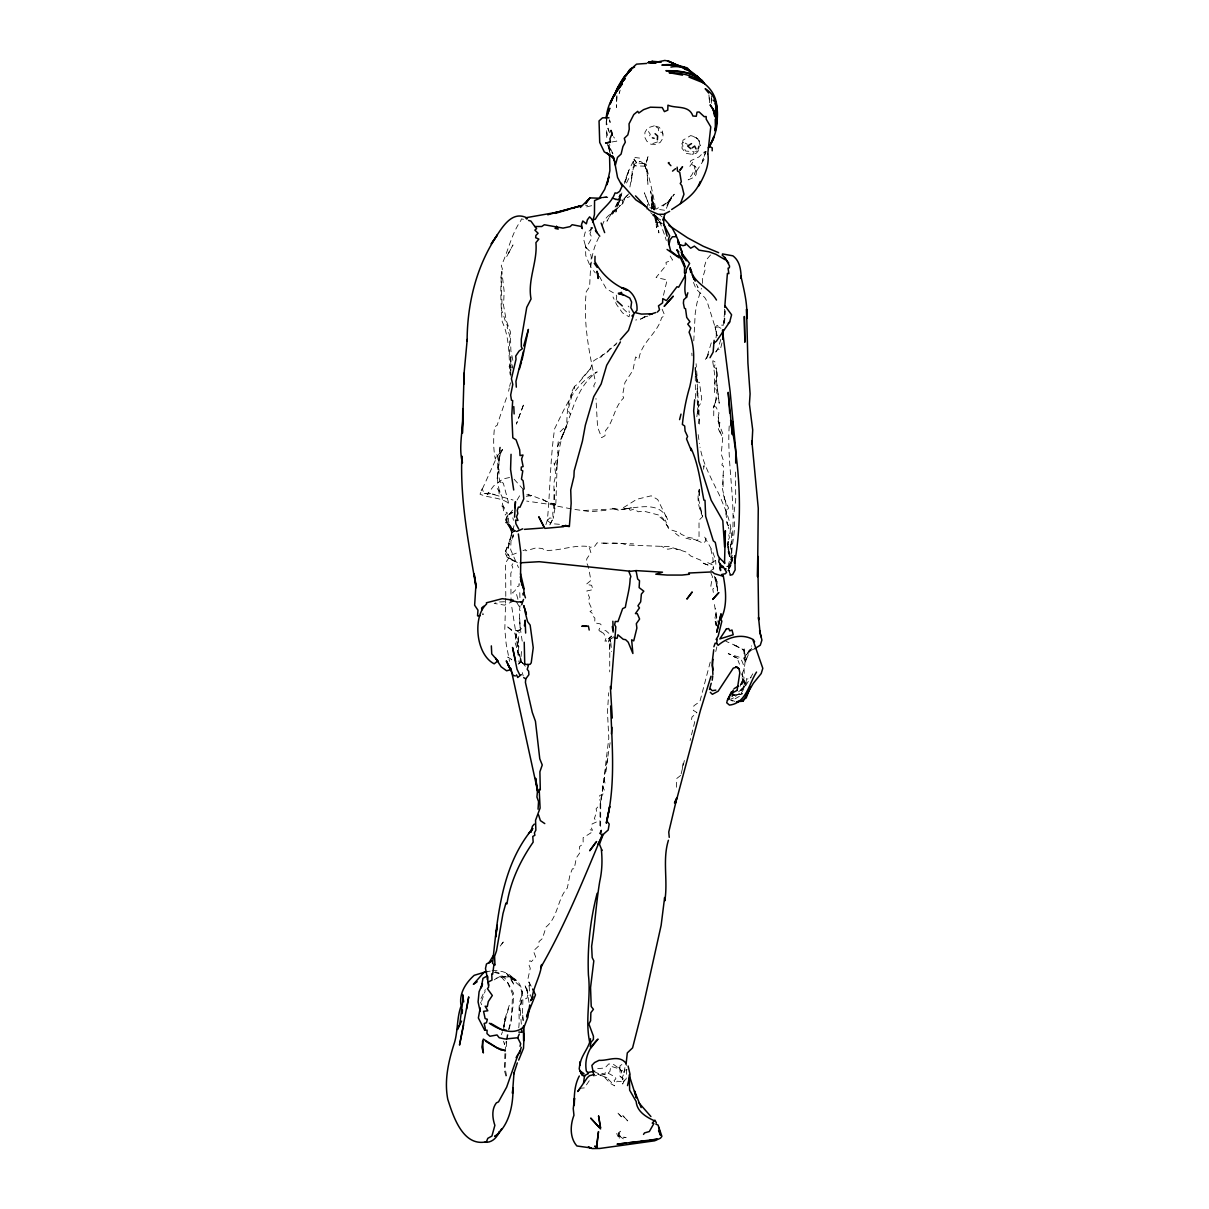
<?xml version="1.0" encoding="UTF-8"?>
<svg xmlns="http://www.w3.org/2000/svg" width="1209" height="1209" viewBox="0 0 1209 1209"><rect width="100%" height="100%" fill="white"/><g stroke="black" fill="none" stroke-linecap="round" stroke-linejoin="round"><path stroke-width="0.75" stroke-dasharray="5 3.75" d="M731.128 565.132L728.755 567.882L731.128 565.132L732.518 557.833L732.306 555.173L730.704 560.039L727.425 549.989L727.289 542.856L729.39 537.612L728.317 532.564L730.085 533.471L730.372 528.152L727.077 523.769L726.095 514.475L726.231 510.772L728.604 508.188L724.811 499.468L722.483 488.935L723.602 466.145L721.849 465.057L723.36 460.342L721.259 454.206L723.012 434.288L717.587 419.991L718.977 412.964L716 406.995L713.809 406.602L713.703 418.858M518.752 1027.771C520.202 1016.86 516.757 1004.18 522.59 994.433L522.62 991.259L521.774 991.32L519.568 985.683L509.412 976.766L503.428 976.781L496.355 978.323L494.3 979.864M699.24 489.872L698.651 499.513L702.641 516.666L699.014 520.202L699.044 539.199L696.701 540.272L692.651 538.942L694.087 538.443L687.966 537.31L681.181 534.272L679.987 532.776L669.121 529.27L663.136 518.616L659.812 515.336L643.581 511.09L638.246 511.77L634.09 509.11L630.191 510.319L628.559 508.188L620.338 509.578L611.24 508.082L618.298 510.153L631.4 507.84L623.904 509.049C639.289 507.312 660.537 501.146 667.761 519.93L657.696 499.513L651.228 495.811L636.811 499.272L620.338 509.578M695.417 398.486L695.205 364.241M714.368 392.562L714.655 374.216L712.403 359.39M497.231 478.159L500.209 445.32L497.277 480.321L497.231 478.159L498.924 488.995L500.798 493.438L497.247 488.512M549.823 524.902L553.208 518.404L552.74 513.069L554.024 508.339L553.934 482.723L555.868 475.016L554.07 463.017M590.914 230.707L590.974 227.383L592.198 227.67L589.947 233.942L591.564 236.662L591.292 238.898L586.274 247.724L590.158 251.668L591.322 257.457L590.415 266.66L595.266 272.856M611.799 636.176L608.505 638.518L609.412 638.684L608.868 636.916L610.258 641.601L609.804 639.788L609.714 671.872M606.389 119.887L606.298 124.648L608.852 131.192M726.095 514.475L726.005 503.654L723.42 494.693M505.725 598.213L504.803 629.224L506.148 643.747L509.548 661.368M505.785 596.385L505.574 562.865L510.47 555.399L518.933 552.15M699.618 424.057L696.822 376.996L695.281 369.833M653.873 214.734L659.661 221.549L664.723 235.362M724.1 322.924L724.644 309.096M582.073 378.054L590.793 368.277L577.766 383.933L574.456 386.442L574.335 389.691C566.734 398.774 567.399 414.037 566.598 425.402L557.621 446.68L558.09 454.962M652.437 208.099L651.349 203.036L653.918 209.958M554.024 508.339L554.583 489.177M735.571 472.024L735.707 500.239L733.5 516.198M505.8 1053.583L505.105 1068.182L506.798 1077.159M729.208 425.961C726.836 463.712 735.918 501.115 732.14 539.018C730.085 548.75 734.211 560.205 728.543 568.91M610.802 642.523L611.618 651.545M697.094 388.709L698.182 395.827M693.77 340.878L695.22 313.418L696.958 303.036L701.416 288.377M503.821 1027.061L505.06 1018.401L509.367 1004.966L503.715 1026.789L505.06 1018.401L503.715 1028.829M517.361 562.563L507.206 557.349L505.075 552.694L510.878 537.461L512.042 530.947L511.029 527.215L511.573 533.789C511.105 526.625 503.911 522.273 505.241 514.641L507.538 513.084L505.166 511.573L503.76 507.176L502.007 506.012L503.76 507.176M745.893 662.018L743.928 658.905L744.139 648.901C745.046 656.85 746.255 666.265 742.024 673.715M724.508 323.347L725.4 310.789M511.785 530.298L511.407 535.119M606.737 119.646L606.51 122.668L609.487 132.839M521.774 991.32L521.003 1004.014L519.25 1004.588M609.306 649.611L611.195 635.329L605.785 630.614L600.012 631.355L598.803 630.055L601.281 625.023L600.238 623.874L594.737 622.862L594.873 618.116L593.151 616.303L592.924 613.779L589.992 611.512L592.395 610.137L588.239 601.054L589.493 597.548L586.818 590.944L592.939 589.644L591.624 585.292L586.123 584.431L590.899 580.426L588.451 566.945L586.425 562.23L586.803 558.815L590.884 552.709L589.055 546.619C573.867 544.277 559.676 551.395 544.534 550.276L542.493 548.493L535.95 547.904L525.9 550.851L525.673 549.687L522.666 550.73M744.94 660.25L746.195 660.023L745.5 655.308L752.013 647.238L751.439 645.818M506.299 1046.586L506.707 1041.402M504.909 1053.689L504.41 1070.388L506.223 1077.385M505.06 1051.845L506.193 1041.176M559.419 524.298L551.274 523.648L547.345 520.535C550.201 489.887 550.201 459.329 554.599 428.817C565.207 407.524 574.547 383.253 597.201 371.873C574.759 387.666 571.781 416.712 560.749 439.804M651.5 209.187L651.893 204.472L652.059 208.885M610.122 742.719L600.193 803.335L599.845 827.908M699.588 491.126L699.225 495.509L699.316 489.161C696.46 498.335 698.757 508.082 702.641 516.666M607.749 758.134L605.815 772.445M517.059 500.088L519.583 495.841L521.336 495.554M525.341 666.265C517.089 657.862 517.8 642.735 519.19 632.292L516.968 630.766L511.739 629.934L506.359 625.914L514.656 633.048L516.606 639.168L518.268 657.651M607.205 115.429L606.298 124.648L606.283 121.051M684.37 760.537L681.135 773.911M697.623 413.554L697.019 391.112M723.178 325.493L724.901 309.761M732.14 561.52C729.904 546.075 737.142 530.811 733.576 515.427M723.103 486.592L723.118 475.288M646.951 209.248L647.525 204.276M604.334 777.886L600.722 803.909L600.631 828.044M557.621 446.68L558.392 440.469M703.578 469.258L704.031 465.631L703.472 469.062M519.734 618.902L520.127 627.607L519.296 612.857L520.051 605.573M696.837 416.742L698.107 407.206L700.812 403.111L701.719 398.683L699.407 382.316L697.548 382.074L696.097 363.713M521.427 651.5L520.762 661.232L517.724 664.814M626.504 182.967L629.224 177.632L631.99 175.335L632.307 169.184L634.725 163.82L636.251 162.762L644.291 163.774L646.815 160.993L648.356 155.266L645.289 166.177L635.738 165.875L633.123 163.895L634.136 159.089L636.508 163.396L634.09 159.543L637.128 162.943L633.304 168.232L629.859 187.259M716 337.764C717.693 330.299 710.801 324.163 722.574 325.161M506.526 523.059L507.795 516.031L510.682 512.631C506.208 518.54 509.518 525.235 512.042 530.947L508.128 548.236L505.513 554.221L512.102 560.326L514.581 561.172L511.785 565.253L512.782 567.323L510.803 573.474L511.029 598.803M682.299 768.516L683.055 763.302M631.189 181.939L632.398 174.141M616.197 299.998L616.741 296.462L615.849 294.225L606.268 288.739L598.667 275.093M497.292 475.394L497.821 472.024L498.712 472.251L497.64 469.984L497.851 457.546L496.642 454.191L495.327 459.133C493.136 448.358 493.378 437.431 494.587 426.898L497.201 425.266C500.36 414.823 504.198 404.667 507.644 394.512M698.318 414.355L698.923 410.712L697.517 403.368L698.47 400.511M506.465 1039.544L507.568 1033.015M508.128 548.236L510.349 538.02M698.288 423.649L699.119 419.039L698.711 420.173M590.083 369.289L593.604 360.841L605.936 353.028L616.273 344.051M547.345 520.535L549.672 517.966L553.208 518.404L550.11 523.981M744.291 652.512L744.17 649.989L732.76 644.382L741.918 648.87L744.094 651.077L745.364 654.93L744.124 658.633L746.195 660.023M720.821 339.381L717.934 348.902L714.972 353.315M628.771 193.863L622.59 200.15L622.726 203.596L611.165 213.933L606.963 221.202L616.409 204.835L621.048 193.591M508.596 391.232L509.291 387.983M715.758 651.545L716.846 646.875M620.126 193.833L615.849 212.119L621.894 192.926M509.352 1029.146L513.175 1005.404L513.493 993.088L506.072 979.411L498.44 972.656L495.282 971.855M710.227 662.124L699.905 701.522L693.89 705.769L693.286 710.348L696.928 712.554L691.986 717.043L691.488 719.869L694.752 721.864L690.097 740.513M481.575 1001.324L485.141 991.184M506.843 1039.68L508.097 1034.42M509.639 386.351L510.53 382.769M722 342.827L720.156 350.202L717.934 348.902L714.957 353.058M716.136 625.113L715.26 621.335L716.196 625.884L717.209 620.867M714.912 618.101L715.894 614.278L713.975 601.13M627.123 1069.693L624.585 1070.161L623.27 1073.335L620.066 1069.451L619.854 1076.04L622.378 1078.307L622.695 1084.095L624.721 1079.637L624.222 1078.791L623.27 1080.075L622.182 1077.703L623.3 1075.058L625.159 1074.363L624.237 1071.627L625.189 1065.885L625.899 1066.308M560.115 431.794L566.598 425.402C559.812 439.456 558.135 455.264 556.291 470.452L557.289 460.236L555.898 502.672L553.208 518.404M746.421 659.253L750.593 649.369L748.008 651.772L754.764 648.659M521.17 659.026L520.248 662.381L518.601 663.136M715.894 614.278L716.756 617.119L715.834 619.053L716.196 625.884M620.187 90.131L619.189 93.425L620.323 90.04M619.96 199.243L620.791 196.508L611.89 215.414L618.071 205.107L621.486 194.226M625.189 182.257L629.043 169.925L635.103 157.518L640.075 158.152L639.289 161.689L640.619 161.386L644.457 164.484L647.132 171.784L644.457 164.484M545.894 524.661L547.541 519.477M508.354 1029.826L511.422 1020.396L512.571 994.01L507.629 982.811L503.76 979.879L499.03 973.698L493.725 972.157M624.373 183.466L629.043 169.925L624.554 181.259M514.052 525.673L511.724 533.199L512.268 540.121L513.341 534.801L512.873 538.217L510.984 540.846L510.712 549.732L518.495 567.595M602.399 225.962C604.032 215.852 614.444 212.346 620.413 205.379L619.416 205.908M663.484 295.268L667.111 279.944L656.064 277.496L666.355 265.103L665.978 262.383L672.536 259.995L668.562 253.391M599.029 237.115C590.581 252.137 590.4 269.803 589.644 286.79L586.274 291.626C582.98 322.335 589.131 352.62 595.523 382.135L593.71 385.883L595.402 390.552M633.32 162.686L633.909 161.084M622.726 203.596L625.899 195.692M705.905 151.684L702.293 161.311L705.905 151.684L703.729 152.138L699.18 156.838L690.883 160.646L689.78 162.973L696.505 167.794L696.188 174.292L694.797 176.967L688.133 179.884L692.364 174.096L694.812 168.383L694.359 165.633L696.505 167.794L694.419 174.368L705.739 156.928M713.809 406.602L716.877 397.973L713.28 408.007L715.305 402.703L716.982 390.96L714.821 387.364L715.018 383.011L717.526 375.41L716.529 368.775L713.93 367.173L716.106 362.655L712.887 360.675M554.311 465.087L558.482 454.69L557.425 450.096M744.412 687.347L747.887 678.627M481.061 998.543L485.308 989.566M501.357 1034.647L502.536 1031.745M740.014 686.364L742.16 681.528M505.332 551.667L508.702 543.476M727.939 566.25L731.082 555.52L730.493 544.065L730.448 547.027C734.649 528.469 726.246 511.815 719.491 495.327C711.95 479.671 703.154 464.483 700.041 447.224M649.626 135.831L650.291 134.259L648.432 131.554M529.043 1002.488L526.837 989.597L527.759 986.257L530.01 985.365L527.88 979.154L530.267 968.288L529.119 965.402L529.799 960.611L531.416 961.639L535.678 956.969L533.955 952.48L534.846 952.208L534.756 949.669L538.594 946.043L539.048 941.524L542.448 938.486L546.09 926.955C558.286 916.996 557.198 899.088 567.323 888.041L569.923 875.165L572.356 868.848L574.245 868.757L576.361 857.801L579.64 853.116L579.519 846.572L582.254 844.623L583.146 842.22L583.116 837.746L591.08 832.759L589.72 829.676L592.531 830.296L591.518 828.286L592.062 823.964L596.445 821.984L596.823 820.443L594.314 818.78L596.702 811.526L596.082 808.836L600.359 804.181L600.631 801.386L598.803 798.197L599.921 795.25L602.596 794.963L604.273 789.9L602.263 786.167L605.029 783.236L603.956 778.339L608.807 738.094L607.447 711.784L608.731 692.727M666.355 208.356L671.539 196.704L666.597 206.044L674.274 194.196L667.519 202.734L671.494 198.246L663.016 206.014L666.068 203.278L656.291 208.976M728.679 566.643L732.986 557.183L730.009 567.066L730.735 564.558L728.815 567.444L729.843 567.006L724.901 566.069M728.77 566.447L732.609 558.059M561.989 436.645L566.809 426.339M740.573 684.4L743.459 678.309L742.825 680.531L742.084 677.69M611.694 198.08L615.683 199.787L620.187 195.284M728.12 570.739L730.614 565.721L728.468 567.399M711.255 342.872L706.373 359.149L709.018 352.907L704.409 361.31M609.804 637.173L608.248 642.206L606.767 642.992L606.601 640.785L604.953 641.193L606.117 637.974L603.578 633.304L600.012 631.355M519.553 663.545L520.762 661.232L517.936 651.651L518.057 646.573L511.256 603.684M710.514 254.978L706.54 259.603L704.348 266.66L705.678 268.081L702.308 278.75L702.625 284.387M752.799 673.821L739.334 696.384L734.83 698.938L733.984 697.457L739.636 693.225L743.369 687.997C743.278 677.644 747.026 665.978 739.334 657.228L728.226 653.646L738.699 658.86L733.682 656.275L737.535 659.192L739.485 664.164M589.251 1080.725L584.37 1087.919L580.078 1088.251M603.215 354.252L601.387 356.912L597.05 358.181M689.855 166.298L693.135 161.628M509.654 514.021L512.54 510.092M574.456 386.442L571.192 392.713L571.237 398.214L567.973 410.032L570.225 414.264M740.905 684.596C743.52 682.208 742.855 677.282 742.009 673.897L743.248 682.768L740.24 686.546M667.519 202.734L671.146 198.125M741.011 690.535L745.439 684.944L746.663 678.476L751.212 677.297M623.527 199.561L624.841 197.959M610.303 348.237L605.845 353.617L608.52 350.474M748.824 652.784L745.5 655.308L750.154 651.167L752.013 647.238M698.59 150.551L696.399 153.12L692.772 154.45L685.971 153.331L681.952 148.254L682.964 140.168L690.687 135.589L695.689 137.04L698.953 140.516L700.404 145.73M627.577 195.133L623.98 198.941L629.829 196.568M740.497 690.233L745.651 684.989L742.25 677.236M613.704 346.031L616.938 342.827M593.997 1071.612L600.707 1074.544L602.082 1073.411L604.953 1074.091L605.316 1071.884L609.729 1074.03L615.532 1077.204L615.849 1078.851L614.081 1080.529L615.698 1083.385L617.164 1081.224L623.209 1081.753L624.464 1080.574M623.209 1081.753L626.02 1079.169L626.519 1076.735L626.383 1065.356M683.629 142.466L681.785 143.614L685.699 151.049L694.147 151.76L692.772 154.45L693.921 152.394L697.125 150.883M592.773 227.791L588.723 231.403L585.262 232.007L583.524 238.883L586.259 248.631L585.488 245.729L585.776 255.613L590.415 266.66M738.654 691.805L742.145 688.752L745.076 682.949L742.19 674.078M514.898 530.63L511.724 533.199L512.918 530.963L515.2 531.053L512.918 530.963L509.745 524.948L507.614 524.661L511.845 529.285L505.377 522.273M710.711 570.844L713.763 568.457L711.889 566.643L712.66 565.026L704.711 561.142M680.697 775.422L676.783 778.46L676.36 790.928M611.331 638.715L614.096 636.599M705.92 151.427L703.729 153.029L706.328 152.017M704.696 537.128L712.433 550.941L715.637 560.341L708.202 565.117L703.381 563.303L701.93 560.749L690.641 555.959L686.712 552.196L669.182 546.649L626.761 545.017L621.91 543.415L601.387 543.098M621.864 1064.54L619.99 1065.824L619.945 1069.088L610.696 1066.217L609.956 1071.295L607.16 1074.045L595.13 1075.738M640.558 319.116L646.619 316.048L640.558 319.116L635.647 320.037M513.795 601.009L504.591 605.135L494.179 603.427L498.335 602.022L506.979 601.629M496.355 978.323L502.778 975.225L503.428 976.781L511.951 977.174C528.439 985.667 520.565 1006.145 523.18 1020.744M521.683 628.665L516.651 631.249L514.974 642.281L521.003 661.066L523.119 663.741M519.447 1007.777L519.825 1010.664L521.532 1000.478L527.048 998.166L527.88 993.39L529.058 995.4M731.097 699.014L733.531 697.925M652.86 143.523L658.225 141.665M586.637 206.905L591.428 205.726L585.624 205.303M622.59 200.15L615.683 199.787L612.404 197.46M643.43 317.226L647.812 316.169M509.563 477.51L502.884 478.976L493.574 486.033L487.242 494.602L488.224 493.151L495.01 494.587L484.356 493.514L481.152 490.37L482.059 488.935L484.356 493.514L488.768 493.166L513.069 500.042M601.81 197.49L606.767 196.417M612.011 141.952L616.817 141.121L613.477 136.738M597.714 1068.65L604.968 1067.94L608.701 1063.935L613.447 1064.328L619.945 1069.088L618.917 1067.351L620.67 1070.615L620.519 1072.987L622.136 1070.237L619.854 1076.04L623.164 1078.776L622.378 1078.307M602.868 197.792L609.17 196.916M516.5 630.75L519.492 630.297L516.968 630.766M526.293 496.279L531.748 495.524L557.077 505.468L526.701 501.085M487.635 971.492L490.189 971.129M732.458 695.069L742.538 693.724L735.661 695.613L732.458 695.069L740.724 694.283M602.233 197.732L608.898 197.43M605.951 510.319L590.612 511.724L572.25 509.065L556.941 506.072L556.155 504.727L548.07 502.853L541.919 498.788M654.311 125.812L647.692 127.882L644.986 132.265L644.654 137.025L646.785 141.166L650.88 144.234L655.882 144.415L660.28 142.345L663.227 137.69L662.396 130.738L659.011 127.187L654.311 125.812L658.724 128.532L658.316 132.265L661.701 132.144L663.152 134.093M614.943 508.853L582.617 510.546M518.238 661.142L521.079 661.006M492.093 970.706C500.088 970.071 510.213 972.58 514.293 980.046L509.609 975.769L517.512 981.587L507.629 975.799L511.951 977.174L514.566 980.831M727.833 570.316L729.284 570.346L730.009 573.746M612.6 543.022L633.576 543.869M606.495 543.325L597.14 542.856L594.405 546.649L592.214 546.317L590.733 547.405L589.055 546.619M482.331 614.52L483.373 614.58L482.784 613.084M729.284 570.346L728.317 570.285L729.45 572.582M615.683 199.787L621.275 200.074L613.462 198.2M664.572 210.26L653.676 208.719M519.961 584.038L518.873 583.902L519.084 585.851L516.847 586.924L515.019 590.672L512.465 592.788L516.606 594.541L517.92 599.196L516.137 601.462L519.296 606.631L520.097 610.696M512.132 367.204L509.049 366.78L510.833 364.196L510.757 357.169L511.739 357.093L509.291 353.829L509.866 336.419L507.115 327.246L507.871 326.581C504.576 321.473 504.304 315.609 501.584 310.426C502.823 299.696 500.39 289.268 501.705 278.508L500.798 277.919L502.355 268.715L501.267 265.799C508.248 250.988 511.498 233.821 520.898 220.506L521.381 218.905L524.026 219.449M531.748 495.524L526.172 494.632L530.827 495.977L525.628 492.516M513.795 530.328L516.651 531.476M685.926 538.171L691.729 539.682M680.712 549.929L672.068 548.463L667.746 549.234L661.172 546.196M507.614 524.661L509.745 524.948L512.843 528.907L510.833 527.925L511.845 529.285M737.006 646.18L725.899 641.284M720.957 328.304L718.161 326.793L715.29 327.715L707.038 301.358L704.877 297.701L696.006 288.83L692.848 280.745M662.124 223.635L656.245 221.761L653.827 213.419M703.381 563.303L708.202 565.117M649.853 207.6L652.528 208.643M731.43 700.041L734.74 701.371M728.12 698.711L732.503 701.099M652.633 215.474L660.265 219.902M514.581 561.172L509.699 557.938L507.629 553.782L510.394 557.772M685.276 143.115L687.362 144.324M511.724 659.449L507.72 657.091L511.785 659.812M697.865 138.808L693.029 136.3M696.701 540.272L703.26 543.325L705.391 541.315L705.784 538.262L707.824 541.541M660.477 220.038L653.631 214.22M724.161 499.03L724.811 499.468L724.206 496.869M675.423 533.426L679.08 536.161M520.248 661.338L522.318 662.91M659.117 214.507L662.033 216.819M659.978 517.135L664.149 520.505M512.344 528.273L514.868 530.524M650.638 212.618L654.341 215.973M514.127 479.232L523.724 489.917M659.661 221.549L661.988 223.967L654.87 216.26M628.151 306.058L628.982 306.965M622.937 308.507L629.587 314.657L629.012 316.788L622.514 312.859L616.666 304.698L613.008 296.961M655.49 208.265C653.253 193.682 649.384 179.552 646.105 165.165L644.639 163.139L644.881 166.162M504.153 507.72L502.43 504.319L502.158 497.065L498.803 490.159L499.302 495.524M656.85 218.27L659.646 221.957L656.2 216.003M666.053 523.845L668.169 527.2L665.252 520.036M506.722 519.296L506.48 517.104L509.578 512.722L512.873 512.284L506.526 517.709L506.239 520.747L510.47 528.001L506.813 521.109M607.598 144.672L609.835 151.367M607.885 144.732L612.767 153.921M531.159 986.227L528.998 981.995L529.512 992.982L531.975 998.846M696.429 284.327L698.061 287.606L696.626 284.387M612.872 153.664L610.046 147.74L609.668 144.188M710.862 573.066L712.433 576.602L710.816 586.214L713.854 588.073L712.811 589.131L713.325 592.455M662.109 309.172L664.723 315.322L661.55 317.786C657.605 333.442 640.997 342.298 638.896 359.285L635.571 356.927L632.927 370.362L624.947 382.543L622.514 395.403L623.708 397.867C613.9 407.252 614.006 421.125 605.497 430.616L604.999 435.739L601.674 437.613L597.563 427.079L595.961 398.486M608.762 145.715L611.165 151.639M480.547 1002.11L481.605 1004.724M509.835 371.722L510.954 374.503M526.943 990.503L524.63 984.504L528.273 993.541L526.837 989.597M655.248 216.275L656.88 221.005L655.928 216.094M727.289 542.856L728.71 547.042L729.677 558.362M503.488 1041.221L504.561 1044.5L504.047 1041.07M716.756 617.119L715.456 608.278M698.953 140.516L700.026 145.231M728.166 525.945L727.077 522.409L728.876 528.771M654.235 213.509L658.285 226.688L658.89 232.929L655.444 216.426M665.252 237.085L666.31 240.546M700.147 508.339L702.051 515.019M511.86 364.468L513.387 369.606M522.258 672.567L523.225 675.922M714.972 326.762L717.149 335.77L715.29 327.715M655.172 216.879L657.031 223.62L656.351 216.789M695.417 372.493L696.988 382.346L695.795 372.674M654.719 210.003L650.563 190.977L653.374 209.036M609.457 119.767L610.137 122.487L609.532 119.374M512.843 517.83L513.447 520.293M714.368 576.209L718.04 591.277L715.592 577.464M710.786 548.977L712.917 558.18L713.386 569.197M653.842 209.233L651.696 192.775L654.658 209.55M512.873 360.358L510.878 350.746L510.394 331.84L506.269 320.566L503.594 305.499L504.123 291.067L501.826 271.405C500.133 288.165 500.858 304.955 502.234 321.775C509.805 337.961 508.793 356.821 510.077 374.412M610.273 154.767L608.565 146.138L609.472 151.412M607.659 135.574L606.223 129.726L606.858 138.718M520.233 1010.482L521.593 1027.106M628.997 310.909L629.3 312.663M502.959 507.039L503.594 510.803M522.212 641.163L519.341 622.015M654.93 217.816L656.487 227.73L655.459 215.247M698.152 434.605L699.497 443.582M517.769 638.156L519.054 646.996M708.912 94.846L709.638 103.143L708.973 94.529M691.82 353.134L692.032 355.809M522.756 1015.228L523.165 1020.577M715.26 621.335L715.441 624.01M715.637 560.341L715.864 564.331M695.175 367.717L695.462 373.43M519.779 592.652L519.976 598.878M711.617 95.995L711.769 102.538M646.074 163.971L646.105 165.165M510.757 374.352L510.757 356.761L510.787 376.09M711.285 98.413L711.3 103.309M498.985 460.281L498.985 477.464L500.254 482.467L499.71 481.061L503.352 483.222L509.049 504.667L507.039 502.128C498.652 497.141 488.617 498.002 480.018 494.194L497.307 456.035L502.642 449.506L499.695 455.309L501.282 450.005L498.985 460.281M616.907 95.707L616.363 107.465L616.907 95.707M719.808 422.485L719.325 426.445L718.358 417.619L719.975 431.477L721.849 435.996L718.478 429.301L719.808 422.485M728.71 547.042L728.09 549.203L729.254 554.493L728.09 541.3L728.71 547.042M523.391 405.121L516.364 424.087L523.391 405.121M620.187 1131.261L618.676 1134.646L619.34 1138.938L618.66 1130.929L618.676 1134.646L623.436 1138.908L619.779 1136.384L626.126 1137.609L617.92 1136.43L616.711 1133.558L620.187 1131.261M509.004 252.152L506.631 256.761L512.994 244.943L509.004 252.152M503.201 942.113L499.861 946.496L503.201 942.113M606.888 1077.718L597.82 1074.136L604.576 1077.189L610.152 1083.279L614.656 1085.863L606.888 1077.718M507.553 974.363L506.284 973.321L509.563 976.479L514.369 985.244L507.553 974.363M621.456 1116.799L617.194 1112.325L621.456 1116.799M624.721 1117.6L622.816 1115.726L627.743 1120.909L624.721 1117.6M649.188 205.198L644.367 192.805L649.188 205.198M717.043 581.771L715.244 577.237L717.436 591.141L717.043 581.771M652.875 201.737L651.047 196.719L652.905 206.86L652.875 201.737M719.189 403.126L716.438 380.291L716.393 367.868L716.71 383.208L719.189 403.126M647.918 184.176L646.966 171.058L647.918 184.176"/><path stroke-width="1.5" d="M606.298 118.044C606.933 105.183 614.368 93.531 622.348 83.814L613.522 95.798L610.107 104.004L617.92 87.26L625.37 78.192L618.827 86.353L614.353 95.828C618.131 83.497 626.761 72.434 636.569 64.137L646.755 63.427M735.707 463.107L735.752 449.597L730.055 390.87L722.982 334.319M527.366 218.119C509.639 208.734 499.589 232.869 491.202 243.87L497.398 234.924C476.376 265.799 467.142 304.003 467.127 341.104L467.218 339.442L464.09 373.113L462.397 433.245L462.76 408.612C464.196 426.868 457.894 444.867 462.397 462.911L461.883 456.11C459.964 500.556 468.88 544.216 476.104 587.77L474.155 573.943L475.938 584.642L474.638 605.225L477.963 610.197L477.555 615.88L480.29 615.638M712.192 150.793L712.237 147.861L709.335 146.41M595.04 256.323L594.919 261.597C601.825 274.458 613.583 284.856 627.154 290.251L621.622 287.606C632.141 289.344 637.823 300.542 636.977 310.411L634.589 313.04M512.979 1088.1C513.251 1105.207 509.08 1126.063 494.617 1136.445L498.093 1134.374L501.675 1128.783M482.527 1041.221L483.358 1052.933L481.892 1047.085L483.313 1039.09L499.151 1049.125M714.126 340.333L713.129 352.136L710.015 357.713M712.887 674.531L712.313 661.172L713.748 649.732M724.735 307.343L727.41 273.355L728.876 273.642L728.06 268.202L729.344 267.748L729.571 266.086L725.143 257.713L722.105 255.069M580.033 1065.235C580.607 1055.653 589.1 1048.384 590.506 1038.788M663.484 217.968L672.083 227.866L675.952 235.09L675.861 236.692L672.431 236.752L670.088 239.805L669.015 244.52L670.632 250.928L677.357 256.081L680.561 256.504L682.405 259.451M657.379 139.776L657.605 136.028L655.097 133.7M531.975 998.846L532.806 996.564L530.706 1000.689L531.975 998.846C533.245 987.103 540.317 976.509 541.677 964.51L540.68 967.653C565.177 924.961 583.524 879.548 602.49 834.165M512.858 1088.024L512.495 1093.344L514.021 1072.519M462.17 1013.595L462.442 1009.863M511.044 454.312L510.576 469.47L513.704 489.977M611.406 733.878L611.92 727.334M514.974 507.689L515.457 501.599L514.566 517.12M610.953 688.964L615.819 626.806L614.671 624.781L615.245 621.471L617.995 621.577L622.65 608.595L625.34 607.356C626.912 597.775 629.874 588.315 630.131 578.794L630.856 576.466L628.846 571.525L636.025 570.603L662.487 572.189L655.792 574.199L667.141 575.061L682.012 575.076L689.447 574.245L688.616 573.036L712.403 571.902L714.398 573.625L723.36 576.33C725.868 589.735 727.637 606.162 720.912 619.144L721.833 621.29L718.206 635.964L716.136 639.455L717.133 639.395L716.65 643.369L718.116 645.319C727.742 637.158 741.631 633.032 753.252 639.591L754.597 641.722M626.035 1064.54L627.305 1052.903L632.579 1047.871L642.901 1007.475L661.142 925.293L664.618 897.516L664.829 900.781C668.109 880.379 662.29 859.886 668.411 840.3M523.542 599.422L522.59 601.644L520.792 602.445L521.547 601.674L517.845 602.006L513.054 600.994L513.13 600.117L502.234 598.682L486.426 602.792L486.577 604.047C472.598 616.212 475.545 654.341 494.194 663.817L497.836 660.93L495.614 658.225L501.146 666.809L506.616 670.799L510.818 669.665L506.299 660.885L513.19 675.423L515.397 675.922M524.766 664.361L527.638 664.482L528.378 665.645L527.184 669.287L528.665 671.237L528.892 674.728L525.749 678.869L525.431 682.465L532.277 712.388L535.451 721.274L539.773 758.829L542.252 764.995L539.894 771.75L540.302 789.961L539.184 789.386L540.091 808.065L535.557 820.246L535.859 830.19L534.423 832.85L534.862 835.283L532.791 836.447L533.154 842.159C520.429 860.536 510.5 881.255 506.919 903.924L505.936 903.063L502.989 913.551L496.491 950.939L494.587 956.379L494.965 965.084L493.997 964.026L492.683 974.137L491.731 973.819L492.003 980.091L488.164 982.116L488.632 987.118L487.423 988.675L492.32 995.506L488.3 1001.551L487.287 1006.583L485.157 1006.236L487.816 1010.769L483.57 1011.329L485.126 1018.613L487.348 1019.263L486.456 1022.754L484.174 1023.464L485.277 1028.255L484.643 1030.189L487.091 1030.174L486.97 1033.574L489.917 1036.249L497.02 1034.964L499.196 1037.73L505.226 1039.03L517.694 1037.745L519.265 1034.088M694.661 399.816L693.664 410.864L698.862 461.385L711.149 500.209L722.786 520.641L724.599 547.012L725.355 530.751L724.523 563.515M583.539 1083.052L584.536 1075.602L588.451 1073.532L586.335 1070.978C584.189 1058.782 588.919 1047.523 598.017 1039.105L591.08 1047.704L590.219 1046.42L591.05 1042.128L593.392 1039.528L593.423 1036.189L588.874 1023.947L590.612 1020.804L590.869 1012.674L593.423 1009.349L591.231 1006.492L590.551 987.632L593.815 960.868L592.183 957.604L591.639 946.254C594.888 925.021 596.173 902.851 599.755 881.331C602.097 870.933 602.46 860.204 601.387 849.836L601.976 850.471L599.483 844.29L601.825 837.837M592.606 222.35L594.45 214.522L594.556 200.573L601.81 197.49M722.725 566.039L722.65 567.58L721.229 567.187L720.896 566.296L721.969 566.311L718.75 561.943L719.4 557.923L717.814 555.037L715.275 542.357L713.295 540.846L705.663 516.334L704.998 500.345L703.895 500.148C700.359 482.451 698.711 464.997 691.019 448.237L691.321 450.655L686.516 438.852L687.604 436.494L685.065 431.039L684.702 426.021L682.375 424.45C683.765 411.528 686.077 399.015 689.81 386.684C693.694 368.926 696.414 349.779 689.085 332.233L690.823 328.032L687.74 324.118L689.916 321.73L686.727 317.438L685.533 308.688L684.415 308.28L683.387 303.127L683.75 299.772L686.591 297.172L687.83 292.774M523.588 1025.942L523.663 1040.828L523.603 1026.26M700.207 181.501C695.795 194.256 682.481 202.432 671.66 209.52M716.378 115.565C721.184 87.139 694.389 72.253 669.061 72.676L682.556 75.139M716.408 115.369L716.937 110.487M722.786 339.397L723.345 329.77M715.516 127.58L715.123 131.04L715.804 127.595M712.993 659.358L712.267 665.434L713.068 669.967M712.207 680.229L712.721 675.952M524.404 625.884L525.144 620.141L525.643 633.048M579.927 1063.769L580.214 1061.668L579.202 1068.862L581.333 1073.879M520.565 575.182L520.852 552.83L518.359 533.97M529.738 1004.936L527.849 1017.207L524.389 1026.199C514.641 1036.128 499.151 1030.053 489.358 1023.237M522.001 360.222L528.393 329.422L523.678 345.955M707.764 153.83L710.771 126.885L706.222 119.207L706.162 116.532L704.227 116.699L699.134 111.969L697.019 112.15L696.293 116.26L692.908 116.034C688.949 104.76 676.405 108.825 667.927 105.168L667.791 110.14L664.406 111.621L662.23 107.541L650.397 107.193L643.551 109.656L638.79 113.026L637.717 111.319L633.803 114.523L629.043 123.832L629.239 129.242L627.819 134.909L624.282 138.31L625.34 142.133L622.907 146.591L621.109 154.057L617.497 157.397L615.381 165.119L613.673 157.88L606.812 153.059L613.673 157.88L614.429 160.465L612.661 157.079L604.243 151.82L599.709 142.39L599.044 120.93L602.52 117.817L608.973 117.817M466.629 1009.016L468.729 996.881L459.526 1045.09L463.576 1025.051M619.839 294.029L618.524 293.787L621.517 292.336L621.577 293.772L629.768 298.034L631.612 302.023L630.841 307.706L634.12 313.479L628.514 330.405L620.232 339.85M737.203 689.825L739.802 672.854L739.016 668.683L735.828 666.703L736.946 667.096L733.289 668.124L718.131 691.216L712.373 694.314L710.318 692.334M716.469 124.149C718.932 111.832 717.345 95.541 705.179 88.725L708.701 93.078M523.406 351.456L515.956 381.273L516.319 387.152M569.363 526.444L562.427 525.749L569.363 526.444L571.162 503.337L570.724 489.932L573.912 476.663L574.184 470.845L582.406 441.209L585.352 425.205L593.74 396.643L601.145 384.009L606.691 365.284L620.413 341.92M606.344 822.77C615.925 784.626 611.95 744.91 610.666 706.116M732.14 696.308L732.941 692.561L737.218 690.339M487.348 979.547L487.937 976.812M597.14 893.3C590.188 920.064 587.272 947.629 588.42 975.013C591.095 997.712 584.884 1019.973 589.72 1042.324M606.313 823.057L609.714 806.448L607.386 817.828L607.235 821.561L609.2 824.085L608.203 829.994L603.835 833.847L597.911 844.23M627.516 1085.591L630.04 1074.302L628.106 1066.006M669.242 837.338L668.758 832.034L676.904 797.789L674.501 803.003L677.312 797.063L700.404 710.484L710.998 676.224M675.65 802.882L676.904 797.789M520.036 1046.299L520.686 1043.715L517.694 1037.745M517.92 1054.958L506.647 1087.163L498.501 1101.898L496.4 1102.85C491.443 1109.212 492.395 1118.174 494.874 1125.337L491.927 1136.052L487.801 1138.334L486.441 1141.764C462.941 1147.039 453.209 1116.33 447.768 1099.298C444.035 1079.954 448.645 1060.656 454.614 1042.203C457.984 1030.295 456.806 1017.419 461.143 1005.858C458.664 993.738 465.752 982.872 474.215 975.315L486.366 971.658M679.579 419.614L680.999 414.113M727.032 701.552L726.715 702.761L729.465 705.104C746.316 703.154 748.855 683.856 756.532 672.068M521.774 604.757L522.59 601.644M519.568 1053.568L521.215 1047.326M664.965 213.509L663.106 220.37L663.741 217.529L663.741 223.71L667.126 236.133M528.665 1009.47L526.61 1016.95L535.496 994.841L532.595 989.053M480.245 1007.868L478.356 1017.978L484.643 1030.189M519.341 369.259L521.472 362.02M698.152 148.964L698.983 146.244M727.516 700.056L731.415 691.805M513.689 1074.091L517.316 1062.877M713.884 646.755L715.139 643.203L716.65 643.369M750.593 686.576L746.18 697.941L742.658 700.192M607.205 115.429L609.789 108.205L606.45 116.729M711.224 683.236L709.471 689.432L710.151 688.616L712.177 690.687L715.849 690.112M728.12 698.711L733.319 690.097M710.68 143.705L713.869 136.481L713.34 139.277L708.232 147.846M599.936 833.53L601.326 830.402L600.541 833.439L602.006 835.676M709.366 146.757C716.136 134.773 719.506 120.9 715.637 107.45L716.484 115.822L715.501 102.387L713.159 100.135M518.691 1060.112L523.512 1048.248L524.177 1033.619L524.283 1034.859M685.155 275.788L678.627 287.228L676.98 286.729L666.491 300.678L662.774 298.638L662.577 302.885L658.467 305.862L659.51 309.791L657.348 312.088M499.166 1131.654C497.398 1137.11 492.108 1142.973 484.9 1142.263M579.307 1075.995C574.471 1084.987 574.079 1095.535 574.245 1105.525L574.532 1098.18L573.247 1108.593L573.958 1115.287C570.21 1124.929 569.575 1137.714 576.905 1145.981L591.307 1147.976L588.284 1147.054L592.062 1148.55L599.8 1148.459L654.689 1140.797L660.446 1138.198L661.912 1136.354L658.769 1127.105M698.862 185.838C704.076 176.091 709.547 165.588 707.9 154.132M461.611 1021.076L457.41 1029.494L459.722 1024.567L463.259 997.077L462.518 994.478L463.712 1001.853M680.471 203.58L683.962 194.271L681.921 185.838L680.259 183.481L681.287 181.818L679.715 172.252L677.463 171.043L677.161 167.159M492.562 963.588C497.519 917.193 501.267 866.082 532.655 828.618L530.751 832.336L532.428 826.246L534.302 824.1M626.186 75.744L629.677 69.593L634.589 66.994M516.107 1057.633L520.097 1050.727M736.931 701.658L742.915 701.22L753.358 683.266L761.202 673.549L762.803 668.335L753.071 640.271M742.915 701.22L743.807 699.709M493.408 955.427L488.708 963.195L492.35 960.641L486.456 964.026L485.489 968.515L488.768 985.214M583.04 1073.501L581.952 1075.285L584.899 1076.04M599.407 197.928L604.696 189.36L608.898 176.862L606.994 184.705L609.88 170.665L609.548 154.858M643.52 1134.39L644.548 1132.893L649.324 1131.548L653.857 1123.569L652.225 1123.131L654.356 1120.758C646.211 1117.04 636.916 1111.57 636.176 1101.505L629.647 1090.17L629.345 1076.947M580.078 1088.251L577.766 1091.515L587.408 1077.597L589.554 1075.662L594.103 1074.574M595.871 842.25L589.735 850.758L596.626 841.54M724.992 305.801L731.596 314.793L729.677 321.972L716.408 341.24L713.809 343.144M521.291 674.622L517.724 677.493L516.545 674.894M528.545 833.59L532.655 828.618M684.687 272.675C686.999 280.594 682.677 289.601 686.591 297.172M727.183 700.51L729.647 697.805M631.899 315.987L632.881 314.975M580.32 207.48L590.083 197.883L598.5 198.2M522.711 528.817L516.651 531.476M636.025 570.603L637.657 579.005L639.516 580.698L639.123 587.604L643.808 591.201L641.359 594.087L640.679 601.84L637.959 605.785L639.47 607.931L635.42 613.583L637.294 613.643L639.606 619.038L636.327 623.663L636.886 628.015L633.728 640.876L631.642 639.788L632.881 653.495L628.212 642.191L625.597 639.667L623.239 639.304L617.89 634.785L617.119 638.276L614.444 638.156M728.256 323.226L729.677 321.972M483.706 606.223L481.666 607.946L481.741 610.016M511.362 600.132L510.44 600.888L513.054 600.994M672.536 171.119L675.589 168.655M692.153 147.906L694.661 146.093L696.052 148.903M477.177 981.753L473.369 984.322L483.872 972.474L487.182 971.598M754.764 648.659L760.28 645.213L761.912 640.09L759.584 630.69L761.035 636.886M734.014 688.722L738.17 686.138M691.518 143.614L687.634 146.002L690.762 148.677M487.423 975.844L482.98 978.293L481.212 987.844L482.497 983.809L479.081 991.743L478.084 1001.929L480.169 1011.344M669.03 162.52L668.275 162.928L670.889 165.693M669.635 211.333L663.968 214.25L658.301 214.31L649.354 210.411L635.511 195.888M581.242 1073.758L582.3 1073.335M594.692 1071.219L587.725 1072.519M655.777 312.542L649.324 314.642L652.286 313.736L641.556 314.098L636.025 312.874M571.887 208.477L581.423 205.621L555.762 212.572L557.606 212.134L527.018 217.544M555.294 213.373L568.623 209.444M736.402 702.036L741.087 700.661M648.16 62.566L655.671 63.155L648.16 62.566L652.528 61.327L661.232 62.037L655.762 62.324L664.799 60.45L668.713 61.145L678.869 66.011L667.897 61.085L684.747 68.172M547.768 214.764L581.423 205.621M648.84 62.248L655.505 61.825L648.84 62.248L652.528 61.327M592.848 219.781L595.372 219.237C600.692 209.097 611.255 203.989 615.018 192.941L616.998 193.168L619.673 191.37L622.182 186.065L617.557 177.466L614.58 161.598M721.577 574.517L725.43 573.716L726.564 572.22L723.194 566.719M610.394 142.239L605.588 143.055L610.454 141.952L609.88 138.854L611.935 134.003L611.044 130.36L612.358 135.272M528.545 220.431L530.902 221.081L534.846 226.521L541.753 226.506L544.337 224.753L563.031 228.108L570.104 226.627L572.129 224.708L581.106 226.446L582.33 228.607L581.514 224.572L582.798 220.975L586.365 223.846L587.378 219.811L589.614 216.849L592.259 219.66L596.974 232.717L595.448 230.496L599.785 236.208M626.111 1143.125L617.043 1144.182L657.348 1139.15L649.656 1140.359M629.723 1142.686L636.977 1141.84M640.604 1141.417L646.029 1140.782M563.726 526.671L544.866 528.378L538.791 516.742L544.005 527.094M670.919 67.069C681.982 64.727 693.437 71.24 700.011 79.87M524.419 529.361L543.053 527.985M527.638 664.482L530.086 664.33L531.219 662.849L533.229 647.752L530.147 625.113L527.577 621.607L525.099 611.905M678.068 243.991L683.025 245.684L685.397 245.064L685.412 243.069L690.687 248.208L694.404 246.107L699.104 250.157L709.154 251.835L715.924 254.298L724.886 259.587L724.372 257.88L728.695 262.973M722.453 253.92L732.881 255.824C740.014 261.038 741.011 270.393 741.193 278.554L740.951 276.196C744.019 290.084 747.767 304.169 746.709 318.526L746.558 309.081L747.918 363.153L750.094 393.862L749.414 404.123L752.708 429.981L751.968 444.187L751.832 440.756L758.27 508.264L757.544 576.693L757.771 556.291L758.678 619.733L758.527 617.436L760.098 632.881M586.456 626.338L581.801 626.262L588.39 626.066L589.206 630.055M629.768 571.207L539.229 561.701L520.293 562.805M518.782 1032.063L522.046 1032.32L521.442 1029.796M506.254 1030.204L501.493 1029.6L490.854 1023.419M724.78 568.774L726.156 568.955M500.526 1049.88L505.211 1050.561L496.415 1047.614L485.58 1041.191M526.187 218.648L527.26 218.829L526.232 217.998M652.407 137.826L654.129 138.294M684.4 69.14L689.629 70.575L683.312 66.933L688.918 70.999M688.964 77.074L702.701 82.59M565.449 525.341L566.764 525.824M684.762 68.414C677.69 65.029 669.62 63.805 661.882 65.135L677.01 65.074L687.271 67.885L693.785 75.049M618.388 293.167L623.391 295.208M718.66 252.681L703.275 246.273L687.558 237.841L668.909 225.403M655.822 1124.083L658.195 1125.126L660.446 1135.13L658.557 1130.672M525.749 678.869L523.709 677.614M645.757 206.331L635.904 199.923L620.822 183.027M735.828 666.703L739.016 668.683M544.775 823.586L540.393 820.624L538.579 814.926M667.081 249.462L679.186 257.88M584.053 1073.834L579.746 1070.57L581.151 1072.64M719.4 557.923L724.811 563.092M600.571 1128.949L590.687 1118.098L599.075 1127.181M626.081 1063.376C619.114 1054.248 607.9 1061.079 599.075 1060.323L594.571 1062.545L591.866 1065.386L593.921 1075.783M617.164 301.222L622.287 305.907M702.988 82.771L697.004 77.21L704.061 82.998L702.157 80.398L689.75 71.512L698.908 78.691M704.061 82.998L696.293 75.502L703.17 82.439M650.91 1116.542L638.926 1102.865M678.869 251.91L676.859 249.719L684.596 267.174L684.445 272.947L686.153 272.781L686.244 269.667L689.614 263.456L681.287 252.469L683.584 257.638M497.836 660.93L491.746 653.918L491.338 645.878M716.484 300.044C709.305 287.394 692.561 283.208 690.248 267.703L690.687 272.478M534.846 226.521L536.63 228.622L534.862 230.133L538.111 233.261L535.904 235.407L535.663 237.705L538.851 239.11L535.919 242.646C537.688 261.809 527.366 280.004 531.053 298.971L526.746 307.343L521.306 339.17L521.306 346.681L522.364 348.721L519.114 351.003L515.729 356.05L516.016 359.285L511.422 378.734L512.782 384.386L510.666 395.071L511.452 400.179L512.676 400.572L511.8 414.989L512.812 437.854L516.062 439.804L519.704 449.869L520.021 455.551L523.013 455.022L521.608 458.936L523.119 466.568L521.291 467.082L521.17 470.044L522.787 470.875L521.457 479.157L523.104 480.729L524.147 488.829L523.013 489.917L523.754 498.909L519.946 507.266L518.389 507.1L517.256 510.304L517.8 513.553L516.515 516.863L517.951 520.444L515.608 520.097L515.88 523.709L518.691 528.953M704.741 84.041C696.082 72.011 679.458 70.56 665.902 70.711C678.778 71.165 693.815 71.83 702.822 82.288M722.559 575.333L723.36 576.33M681.619 254.525L686.364 260.827M594.284 263.335L597.261 267.461M507.84 664.829L510.818 669.665M663.696 224.179L669.65 235.815L668.169 240.107L669.015 244.52M690.067 269.199L691.699 272.116L690.037 268.912M654.87 1120.108L656.366 1122.813M679.715 247.301L682.193 252.258L677.796 240.153L677.977 242.707M519.598 674.577L517.044 669.302L512.54 647.495L515.623 661.353M695.175 281.168L692.304 274.73L693.951 279.385M679.095 242.707L675.952 235.09M520.474 579.746L523.709 589.055L521.835 583.796M612.54 155.901L614.429 160.465M629.164 1075.043L636.402 1097.863L634.544 1090.971L641.133 1107.61M601.13 223.076L604.666 232.612M715.048 103.4L716.695 107.918L716.015 105.017M681.483 251.88L683.055 256.202M683.161 260.932L684.899 266.947L684.324 264.197M592.259 219.66L592.924 221.806M523.89 592.758L525.447 597.851M522.228 584.869L520.308 576.814M719.884 567.474L720.594 570.603L719.914 563.742M714.534 115.943L713.159 109.278L710.136 104.881L715.169 112.694L713.159 109.278L716.03 119.102L715.486 130.149L715.229 119.283M510.908 668.426L537.914 792.212L535.632 778.279L537.401 792.031L536.917 797.018L538.564 801.582L538.05 809.184M612.268 626.519L613.159 632.05M522.938 593.377L523.18 595.055M520.535 573.655L523.814 587.498L523.996 593.241M732.745 421.639L733.062 424.48M730.009 573.746L730.191 575.242L732.639 574.562L735.132 569.938L734.845 555.762L734.588 563.152C742.915 515.926 739.681 467.369 730.644 420.4L732.412 434.651L728.181 392.351L729.707 412.934M610.349 686.455L612.268 718.04M722.498 330.027L722.77 334.908M715.698 107.979L715.955 113.419M513.795 406.587L514.127 413.931M612.857 621.23L613.19 630.025M524.736 664.013L524.222 642.221M464.286 383.873L464.09 373.113M596.762 1144.545L596.868 1148.233L594.873 1146.011L596.596 1148.172L598.5 1131.609L596.762 1144.545M496.31 932.245L495.66 937.096L497.247 925.323L496.31 932.245M719.174 621.804L716.741 632.247L721.063 613.794L719.174 621.804M726.337 629.028L719.823 638.926L733.213 634.755L732.004 629.995L729.798 630.856L728.649 628.574L726.337 629.028M623.753 77.557L618.827 86.353L624.826 76.469L631.597 69.2L623.753 77.557M587.831 200.15L585.594 203.686L590.083 197.883L587.831 200.15M682.481 166.857L680.017 170.061L682.481 166.857M718.705 592.712L712.751 599.362L718.705 592.712M556.548 226.355L555.082 228.395L558.18 229.105L556.548 226.355M630.206 69.517L625.673 75.744L631.597 68.263L630.206 69.517M689.886 595.04L686.878 599.075L692.213 591.987L689.886 595.04M673.141 296.311L664.3 306.209L673.141 296.311M526.383 614.248L523.739 605.633L526.383 614.248M597.684 273.582L597.05 271.269L598.168 278.448L597.684 273.582M600.541 1127.906L598.576 1116.013L600.541 1127.906M744.85 341.981L744.351 316.562L744.85 341.981"/></g></svg>
